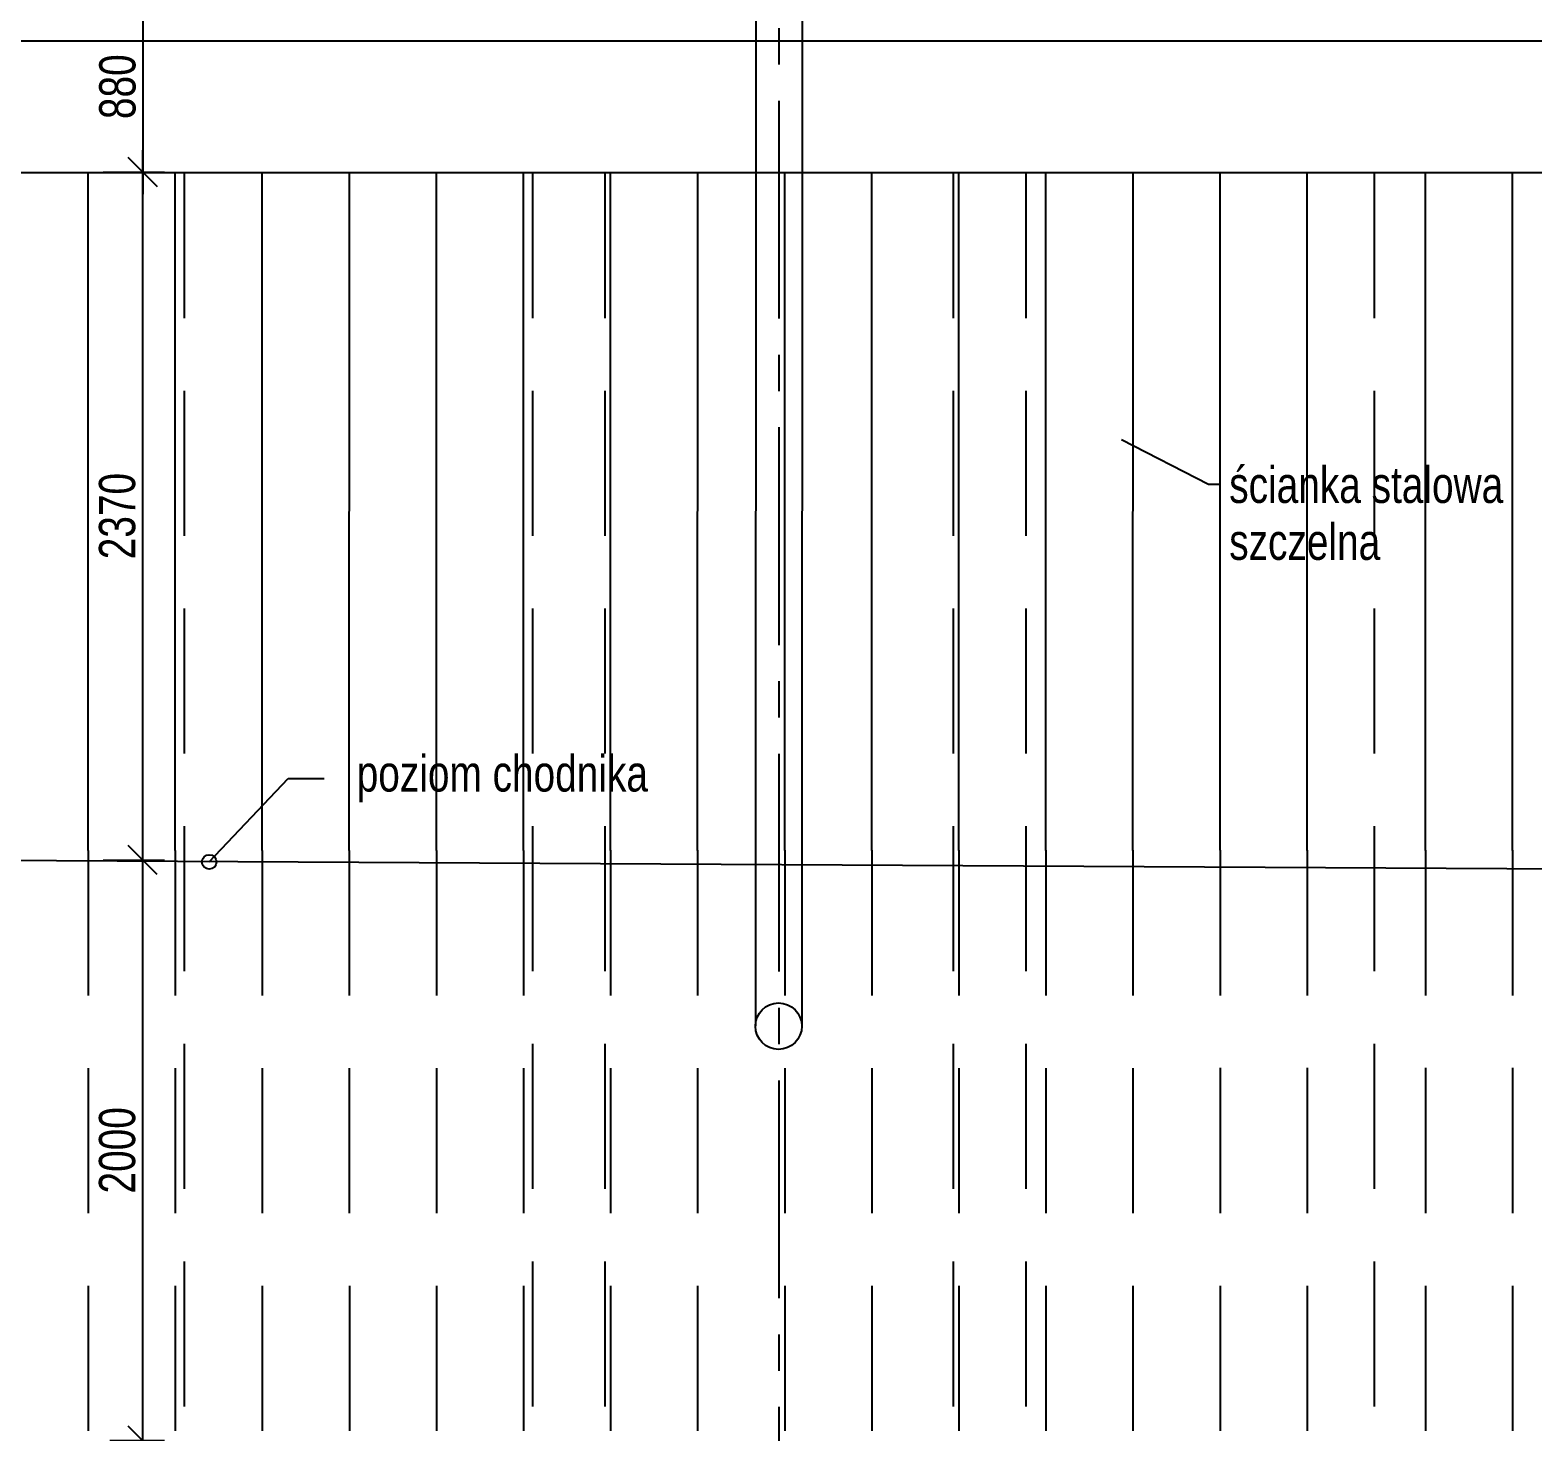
# Model space of a CAD drawing. Header units: millimetres. Extents: x -1069826 to 2704411, y -432732 to 412301.
# Drawn here: x 579204 to 584383, y -26535 to -21705 of the extents above; entities that cross this region are included whole.
import ezdxf

# ---------------------------------------------------------------- set-up
doc = ezdxf.new("R2010")
doc.units = ezdxf.units.MM
doc.header["$LTSCALE"] = 1000
doc.header["$MEASUREMENT"] = 0
doc.linetypes.add('CENTER2', pattern=[1.125, 0.75, -0.125, 0.125, -0.125])
doc.linetypes.add('DASHED', pattern=[0.75, 0.5, -0.25])
for name, color, linetype in [('0-T', 7, 'Continuous'), ('00XX00-S', 7, 'Continuous'), ('DROGO-T', 7, 'Continuous')]:
    doc.layers.add(name, color=color, linetype=linetype)
doc.styles.add('CDMSTYLE', font='CDMSIMPL', dxfattribs={"width": 0.8, "bigfont": 'CDMBIGPL'})
doc.dimstyles.new('CDMOG-MM-100$7', dxfattribs={"dimscale": 100, "dimtxt": 2.5, "dimasz": 1, "dimexe": 1.5, "dimexo": 5, "dimgap": 0.5, "dimtad": 1, "dimdec": 0, "dimrnd": 1, "dimzin": 1, "dimdsep": 46, "dimtxsty": 'CDMSTYLE', "dimblk": 'OBLIQUE', "dimblk1": 'NONE', "dimblk2": 'NONE', "dimsah": 1, "dimtsz": 1, "dimcen": -2.5, "dimclrd": 9, "dimclre": 9, "dimclrt": 9, "dimadec": 0, "dimazin": 0, "dimtfac": 1, "dimtmove": 2, "dimatfit": 3, "dimldrblk": 'NONE', "dimfxl": 1, "dimtvp": 1, "dimtolj": 1, "dimtzin": 0, "dimarcsym": 0})
doc.dimstyles.new('CDMOG-MM-50', dxfattribs={"dimscale": 50, "dimtxt": 2.5, "dimasz": 1, "dimexe": 1.5, "dimexo": 5, "dimgap": 0.5, "dimtad": 1, "dimdec": 0, "dimrnd": 1, "dimzin": 1, "dimdsep": 46, "dimtxsty": 'CDMSTYLE', "dimblk1": 'OBLIQUE', "dimblk2": 'OBLIQUE', "dimsah": 1, "dimtsz": 1, "dimcen": -2.5, "dimdle": 1.5, "dimclrd": 9, "dimclre": 9, "dimclrt": 9, "dimadec": 0, "dimazin": 0, "dimtfac": 1, "dimtmove": 2, "dimatfit": 3, "dimldrblk": 'OBLIQUE', "dimfxl": 1, "dimtvp": 1, "dimtolj": 1, "dimtzin": 0, "dimarcsym": 0})

# ---------------------------------------------------------------- blocks, each defined once
blk = doc.blocks.new('*D624')
at = {"color": 9, "linetype": 'ByBlock', "transparency": 16777216}
for p, q in [((579528, -26639.5), (579528, -24489.8)), ((579578, -24614.8), (579478, -24514.8)), ((579391.3, -24564.8), (579603, -24564.8)), ((579578, -26614.5), (579478, -26514.5)), ((579414.2, -26564.5), (579603, -26564.5))]:
    blk.add_line(p, q, dxfattribs=at)
at = {"layer": 'Defpoints', "color": 0, "linetype": 'ByBlock', "transparency": 16777216}
for p in [(579141.3, -24564.8), (579528, -24564.8), (579164.2, -26564.5)]:
    blk.add_point(p, dxfattribs=at)
at = {"color": 9, "linetype": 'ByBlock', "transparency": 16777216, "insert": (579440.5, -25564.6), "char_height": 125, "attachment_point": 5, "rotation": 90, "style": 'CDMSTYLE'}
blk.add_mtext('\\A1;2000', dxfattribs=at)
blk = doc.blocks.new('_OBLIQUE')
at = {"color": 0, "linetype": 'ByBlock'}
blk.add_line((-0.5, -0.5), (0.5, 0.5), dxfattribs=at)
blk = doc.blocks.new('_NONE')
at = {"color": 0, "linetype": 'ByBlock'}
blk.add_circle((0, 0), 0.25, dxfattribs=at)
blk = doc.blocks.new('*D731')
at = {"color": 9, "linetype": 'ByBlock', "transparency": 16777216}
for p, q in [((584779.8, -22245.7), (584679.8, -22145.7)), ((584729.8, -33270.7), (584729.8, -22120.7)), ((584085.1, -22195.7), (584804.8, -22195.7)), ((584779.8, -33245.7), (584679.8, -33145.7)), ((584085, -33195.7), (584804.8, -33195.7))]:
    blk.add_line(p, q, dxfattribs=at)
at = {"layer": 'Defpoints', "color": 0, "linetype": 'ByBlock', "transparency": 16777216}
for p in [(583835.1, -22195.7), (584729.8, -22195.7), (583835, -33195.7)]:
    blk.add_point(p, dxfattribs=at)
at = {"color": 9, "linetype": 'ByBlock', "transparency": 16777216, "insert": (584642.3, -27695.7), "char_height": 125, "attachment_point": 5, "rotation": 90, "style": 'CDMSTYLE'}
blk.add_mtext('\\A1;11000', dxfattribs=at)
blk = doc.blocks.new('*D753')
at = {"color": 9, "linetype": 'ByBlock', "transparency": 16777216}
for p, q in [((579578, -22244.6), (579478, -22144.6)), ((579528, -24639.8), (579528, -22119.6)), ((579392, -22194.6), (579603, -22194.6)), ((579578, -24614.8), (579478, -24514.8)), ((579391.3, -24564.8), (579603, -24564.8))]:
    blk.add_line(p, q, dxfattribs=at)
at = {"layer": 'Defpoints', "color": 0, "linetype": 'ByBlock', "transparency": 16777216}
for p in [(579142, -22194.6), (579528, -22194.6), (579141.3, -24564.8)]:
    blk.add_point(p, dxfattribs=at)
at = {"color": 9, "linetype": 'ByBlock', "transparency": 16777216, "insert": (579440.5, -23379.7), "char_height": 125, "attachment_point": 5, "rotation": 90, "style": 'CDMSTYLE'}
blk.add_mtext('\\A1;2370', dxfattribs=at)
blk = doc.blocks.new('*D754')
at = {"color": 9, "linetype": 'ByBlock', "transparency": 16777216}
for p, q in [((579643.6, -21365.2), (579543.6, -21265.2)), ((579593.6, -22270.6), (579593.6, -21240.2)), ((579392, -21315.2), (579668.6, -21315.2)), ((579643.6, -22245.6), (579543.6, -22145.6)), ((579392, -22195.6), (579668.6, -22195.6))]:
    blk.add_line(p, q, dxfattribs=at)
at = {"layer": 'Defpoints', "color": 0, "linetype": 'ByBlock', "transparency": 16777216}
for p in [(579142, -21315.2), (579593.6, -21315.2), (579142, -22195.6)]:
    blk.add_point(p, dxfattribs=at)
at = {"color": 9, "linetype": 'ByBlock', "transparency": 16777216, "insert": (579506.1, -21900.4), "char_height": 125, "attachment_point": 5, "rotation": 90, "style": 'CDMSTYLE'}
blk.add_mtext('\\A1;880', dxfattribs=at)

msp = doc.modelspace()

# ---------------------------------------------------------------- linework, layer by layer
at = {"color": 9, "linetype": 'CENTER2'}
msp.add_line((581785.0354, -33948.8771), (581785.0354, -14164.2624), dxfattribs=at)
at = {"layer": '0-T', "color": 9, "linetype": 'Continuous'}
for p, q in [((581705.0354, -20579.9293), (581703.5073, -25135.2092)), ((581865.0354, -20579.9293), (581863.5073, -25135.2092)), ((579404.404, -24531.5533), (579404.6928, -22195.4784)), ((579704.404, -24531.5904), (579704.6928, -22195.5155)), ((580004.404, -24531.6274), (580004.6927, -22195.5525)), ((580304.404, -24531.3245), (580304.6928, -22195.2496)), ((580604.404, -24531.3615), (580604.6928, -22195.2866)), ((580904.404, -24531.3986), (580904.6928, -22195.3237)), ((581204.404, -24531.4357), (581204.6928, -22195.3608)), ((581504.404, -24531.4728), (581504.6927, -22195.3979)), ((581804.404, -24531.2265), (581804.6928, -22195.1516)), ((582104.404, -24531.2635), (582104.6928, -22195.1887)), ((582404.404, -24531.3006), (582404.6927, -22195.2257)), ((582704.404, -24531.3377), (582704.6927, -22195.2628)), ((583004.404, -24531.3748), (583004.6927, -22195.2999)), ((583304.404, -24531.1285), (583304.6928, -22195.0536)), ((583604.404, -24531.1656), (583604.6927, -22195.0907)), ((584011.8295, -24531.2026), (584012.1182, -22195.1277)), ((584311.8295, -24531.2397), (584312.1182, -22195.1648))]:
    msp.add_line(p, q, dxfattribs=at)
at = {"layer": '0-T', "color": 2, "linetype": 'Continuous'}
for p, q in [((578902.0354, -21742.6844), (585324.7165, -21742.6844)), ((578992.0354, -22195.651), (585814.7165, -22195.6773))]:
    msp.add_line(p, q, dxfattribs=at)
at = {"layer": '0-T', "color": 1, "linetype": 'DASHED'}
for p, q in [((579735.0354, -22197.6844), (579735.0354, -33195.6844)), ((580935.0354, -22197.6844), (580935.0354, -33195.6844)), ((581185.0354, -22197.6844), (581185.0354, -33195.6844)), ((582385.0354, -22197.6844), (582385.0354, -33195.6844)), ((582635.0354, -22197.6844), (582635.0354, -33195.6844)), ((583835.0354, -22197.6844), (583835.0354, -33195.6844))]:
    msp.add_line(p, q, dxfattribs=at)
at = {"layer": '0-T', "color": 3, "linetype": 'Continuous'}
msp.add_line((566335.3128, -24495.3042), (594097.4079, -24647.1264), dxfattribs=at)
at = {"layer": '0-T', "color": 9, "linetype": 'DASHED'}
for p, q in [((579404.404, -24531.2699), (579404.5349, -26534.3863)), ((579704.404, -24531.2503), (579704.5349, -26534.3667)), ((580004.404, -24531.2307), (580004.5349, -26534.3471)), ((580304.404, -24531.2111), (580304.5349, -26534.3275)), ((580604.404, -24531.1915), (580604.5349, -26534.3079)), ((580904.404, -24531.1719), (580904.5349, -26534.2883)), ((581204.404, -24531.1523), (581204.5349, -26534.2687)), ((581504.404, -24531.1327), (581504.5349, -26534.2491)), ((581804.404, -24531.1131), (581804.5349, -26534.2295)), ((582104.404, -24531.0935), (582104.5349, -26534.2099)), ((582404.404, -24531.0739), (582404.5349, -26534.1903)), ((582704.404, -24531.0543), (582704.5349, -26534.1707)), ((583004.404, -24531.0347), (583004.5349, -26534.1511)), ((583304.404, -24531.0151), (583304.5349, -26534.1315)), ((583604.404, -24530.9955), (583604.5349, -26534.1119)), ((584011.8295, -24530.9759), (584011.9604, -26534.0923)), ((584311.8295, -24530.9563), (584311.9604, -26534.0727))]:
    msp.add_line(p, q, dxfattribs=at)
at = {"layer": '00XX00-S', "color": 9, "linetype": 'Continuous', "flags": 128}
msp.add_lwpolyline([(583304.4695, -23271.1354), (583264.5807, -23271.1354), (582965.1385, -23116.7307)], dxfattribs=at)
at = {"layer": 'DROGO-T', "color": 40, "linetype": 'Continuous'}
msp.add_circle((581783.5068, -25136.9133), 80, dxfattribs=at)

# ---------------------------------------------------------------- texts
at = {"layer": '0-T', "color": 1, "linetype": 'Continuous', "style": 'CDMSTYLE', "width": 0.8}
for s, p in [('ścianka stalowa', (583336.1427, -23334.4301)), ('szczelna', (583336.1427, -23530.4906)), ('poziom chodnika', (580329.8939, -24328.6322))]:
    msp.add_text(s, height=125, dxfattribs=at).set_placement(p)

# ---------------------------------------------------------------- dimensions: what is measured, and where the dimension line sits
at = {"layer": 'DROGO-T', "color": 1, "linetype": 'Continuous'}
dim = msp.add_linear_dim(base=(579593.6032, -21315.1844), p1=(579142.0316, -22195.611), p2=(579142.0316, -21315.1844), angle=90, dimstyle='CDMOG-MM-50', dxfattribs=at)
dim.commit()
dim.dimension.update_dxf_attribs({"geometry": '*D754', "text_midpoint": (579506.1032, -21900.4103), "dimtype": 160})
dim = msp.add_linear_dim(base=(579592.5609, -22194.611), p1=(579205.8669, -24564.7543), p2=(579206.6304, -22194.611), angle=90, dimstyle='CDMOG-MM-50', dxfattribs=at)
dim.commit()
dim.dimension.update_dxf_attribs({"geometry": '*D753', "text_midpoint": (579505.0609, -23379.6827), "insert": (64.5988, 0)})
at = {"layer": 'DROGO-T', "color": 3, "linetype": 'Continuous'}
dim = msp.add_linear_dim(base=(584729.7998, -22195.6697), p1=(583835.0354, -33195.6844), p2=(583835.0732, -22195.6697), angle=90, dimstyle='CDMOG-MM-50', dxfattribs=at)
dim.commit()
dim.dimension.update_dxf_attribs({"geometry": '*D731', "text_midpoint": (584642.2998, -27695.677)})
at = {"layer": 'DROGO-T', "color": 40, "linetype": 'Continuous'}
dim = msp.add_linear_dim(base=(579592.5609, -24564.7543), p1=(579228.829, -26564.4913), p2=(579205.8669, -24564.7543), angle=90, dimstyle='CDMOG-MM-50', dxfattribs=at)
dim.commit()
dim.dimension.update_dxf_attribs({"geometry": '*D624', "text_midpoint": (579505.0609, -25564.6228), "insert": (64.5988, 0)})

# ---------------------------------------------------------------- leaders
at = {"layer": '0-T', "color": 9, "linetype": 'Continuous'}
msp.add_leader([(579821.7122, -24571.2153), (580093.8266, -24284.1488), (580218.1409, -24284.1488)], dimstyle='CDMOG-MM-100$7', dxfattribs=at)

doc.saveas('drawing.dxf')
